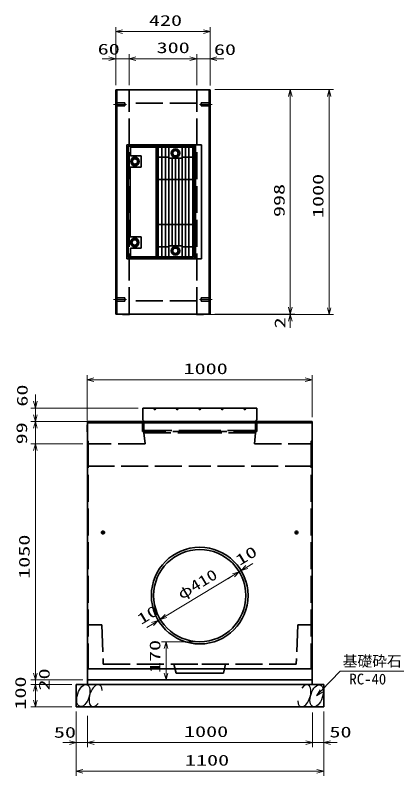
# Model space of a CAD drawing. Units: millimetres on the paper. Extents: x 15 to 1219, y 8 to 859.
# Drawn here: x 626.2 to 712.5, y 322.4 to 491.6 of the extents above; entities that cross this region are included whole.
import ezdxf
from ezdxf.enums import TextEntityAlignment as Align

# ---------------------------------------------------------------- set-up
doc = ezdxf.new("R2010")
doc.units = ezdxf.units.MM
doc.linetypes.add('DASHED', pattern=[7.5, 6, -1.5])
doc.linetypes.add('USER2', pattern=[18.5, 12, -1.5, 3.5, -1.5])
for name, color, linetype, lineweight in [('D-BMK（構造物基準線）', 2, 'USER2', 18), ('D-STR-DIM（寸法）', 7, 'Continuous', 13), ('D-STR-DIM（寸法）2', 7, 'Continuous', 13), ('D-STR-HTXT(基礎砕石-旗)', 7, 'Continuous', 13), ('D-STR-STRF(グリ)', 7, 'Continuous', 25), ('D-STR（構造物）', 1, 'Continuous', 35)]:
    doc.layers.add(name, color=color, linetype=linetype, lineweight=lineweight)
doc.styles.add('ＭＳ ゴシック', font='')
doc.styles.get('ＭＳ ゴシック').set_extended_font_data('MS Gothic')

# ---------------------------------------------------------------- blocks, each defined once
blk = doc.blocks.new('_Open30')
at = {"color": 7, "linetype": 'Continuous', "lineweight": 13}
for p, q in [((-1, 0.2679), (0, 0)), ((0, 0), (-1, -0.2679)), ((0, 0), (-1, 0))]:
    blk.add_line(p, q, dxfattribs=at)

msp = doc.modelspace()

# ---------------------------------------------------------------- linework, layer by layer
at = {"layer": 'D-BMK（構造物基準線）'}
for p, q in [((648.047, 471.729), (650.897, 471.729)), ((669.971, 471.729), (667.122, 471.729)), ((648.047, 428.329), (650.897, 428.329)), ((669.971, 428.329), (667.122, 428.329))]:
    msp.add_line(p, q, dxfattribs=at)
at = {"layer": 'D-STR-DIM（寸法）'}
for p, q in [((648.509, 482.875), (648.509, 488.926)), ((669.509, 482.906), (669.509, 488.926)), ((650.009, 487.926), (668.009, 487.926)), ((648.509, 475.979), (648.509, 482.875)), ((651.509, 475.979), (651.509, 482.875)), ((651.509, 476.03), (651.509, 482.875)), ((666.509, 475.979), (666.509, 482.875)), ((666.509, 475.979), (666.509, 482.875)), ((669.509, 475.949), (669.509, 482.875)), ((647.009, 481.875), (645.509, 481.875)), ((648.509, 481.875), (651.509, 481.875)), ((653.009, 481.875), (665.009, 481.875)), ((653.009, 481.875), (654.509, 481.875)), ((665.009, 481.875), (663.509, 481.875)), ((666.509, 481.875), (669.509, 481.875)), ((671.009, 481.875), (672.509, 481.875)), ((670.509, 475.009), (688.298, 475.009)), ((688.298, 475.009), (696.938, 475.009)), ((687.298, 426.609), (687.298, 473.509)), ((695.938, 426.509), (695.938, 473.509)), ((687.298, 426.609), (687.298, 428.109)), ((669.259, 425.009), (688.298, 425.009)), ((670.509, 425.109), (688.298, 425.109)), ((670.509, 425.109), (688.298, 425.109)), ((685.861, 425.009), (696.938, 425.009)), ((687.298, 425.109), (687.298, 425.009)), ((687.298, 423.509), (687.298, 422.009)), ((630.645, 345.224), (630.645, 346.724)), ((638.727, 343.724), (629.645, 343.724)), ((630.645, 343.724), (630.645, 342.724)), ((638.727, 342.724), (629.645, 342.724)), ((638.727, 342.724), (629.645, 342.724)), ((630.645, 341.224), (630.645, 339.724)), ((630.645, 341.224), (630.645, 339.224)), ((638.727, 337.724), (629.645, 337.724)), ((642.227, 335.778), (642.227, 328.793)), ((692.227, 336.525), (692.227, 328.793)), ((692.227, 336.525), (692.227, 328.793)), ((694.727, 336.525), (694.727, 328.793)), ((642.227, 334.778), (642.227, 328.793)), ((642.227, 329.793), (639.727, 329.793)), ((643.727, 329.793), (645.227, 329.793)), ((643.727, 329.793), (690.727, 329.793)), ((690.727, 329.793), (689.227, 329.793)), ((694.727, 329.793), (692.227, 329.793)), ((696.227, 329.793), (697.727, 329.793))]:
    msp.add_line(p, q, dxfattribs=at)
at = {"layer": 'D-STR-DIM（寸法）2'}
for p, q in [((639.727, 336.525), (639.727, 328.793)), ((642.227, 334.778), (642.227, 328.793)), ((638.227, 329.793), (636.727, 329.793)), ((642.227, 329.793), (639.727, 329.793)), ((643.727, 329.793), (645.227, 329.793))]:
    msp.add_line(p, q, dxfattribs=at)
at = {"layer": 'D-STR-HTXT(基礎砕石-旗)'}
msp.add_lwpolyline([(712.519, 345.657), (698.415, 345.657), (694.193, 341.28)], dxfattribs=at)
at = {"layer": 'D-STR-STRF(グリ)'}
for centre, major_axis in [((641.303, 340.247), (0.79, 2.421)), ((693.152, 340.2), (-0.79, -2.421))]:
    msp.add_ellipse(centre, major_axis=major_axis, ratio=0.5139, dxfattribs=at)
for centre, start_param, end_param in [((644.043, 340.247), 5.3575563, 10.3750652), ((690.411, 340.2), 2.2159636, 7.2334726)]:
    msp.add_ellipse(centre, major_axis=(0.79, 2.421), ratio=0.5139, start_param=start_param, end_param=end_param, dxfattribs=at)
at = {"layer": 'D-STR（構造物）'}
for p, q in [((648.509, 425.079), (648.509, 474.979)), ((669.509, 474.979), (648.509, 474.979)), ((648.759, 425.079), (648.759, 474.979)), ((669.259, 425.079), (669.259, 474.979)), ((669.509, 425.079), (669.509, 474.979)), ((648.509, 472.079), (650.509, 472.079)), ((650.509, 471.379), (650.509, 472.079)), ((669.509, 472.079), (667.509, 472.079)), ((667.509, 471.379), (667.509, 472.079)), ((648.509, 471.379), (650.509, 471.379)), ((669.509, 471.379), (667.509, 471.379)), ((651.009, 462.704), (651.009, 437.354)), ((667.009, 462.704), (651.009, 462.704)), ((651.309, 462.404), (651.309, 437.654)), ((657.509, 462.404), (651.309, 462.404)), ((651.789, 460.279), (651.789, 462.204)), ((657.509, 462.204), (651.789, 462.204)), ((657.509, 462.704), (657.509, 437.354)), ((667.559, 462.704), (657.509, 462.704)), ((657.809, 462.704), (657.809, 437.354)), ((665.759, 462.404), (657.809, 462.404)), ((657.909, 462.204), (657.909, 437.854)), ((665.659, 462.204), (657.909, 462.204)), ((658.784, 462.204), (658.784, 437.854)), ((659.534, 437.854), (659.534, 462.204)), ((660.284, 462.204), (660.284, 437.854)), ((663.284, 462.204), (663.284, 437.854)), ((664.034, 437.854), (664.034, 462.204)), ((664.784, 462.204), (664.784, 437.854)), ((665.659, 437.854), (665.659, 462.204)), ((665.759, 437.654), (665.759, 462.704)), ((666.059, 462.704), (666.059, 437.354)), ((666.209, 437.354), (666.209, 462.704)), ((667.559, 437.354), (667.559, 462.704)), ((654.139, 460.279), (651.789, 460.279)), ((654.139, 457.779), (654.139, 460.279)), ((661.092, 460.879), (661.438, 461.479)), ((661.438, 460.279), (661.092, 460.879)), ((661.438, 461.479), (662.131, 461.479)), ((662.131, 460.279), (661.438, 460.279)), ((662.131, 461.479), (662.477, 460.879)), ((662.477, 460.879), (662.131, 460.279)), ((652.433, 459.629), (652.087, 459.029)), ((652.087, 459.029), (652.433, 458.429)), ((653.126, 459.629), (652.433, 459.629)), ((652.433, 458.429), (653.126, 458.429)), ((653.472, 459.029), (653.126, 459.629)), ((653.126, 458.429), (653.472, 459.029)), ((657.909, 460.029), (660.284, 460.029)), ((660.284, 459.779), (663.284, 459.779)), ((661.034, 459.779), (661.034, 440.279)), ((661.784, 440.279), (661.784, 459.779)), ((662.534, 459.779), (662.534, 440.279)), ((663.284, 460.029), (665.659, 460.029)), ((651.734, 442.279), (651.734, 457.779)), ((651.734, 457.779), (654.139, 457.779)), ((665.659, 455.029), (657.909, 455.029)), ((665.659, 445.029), (657.909, 445.029)), ((654.139, 442.279), (651.734, 442.279)), ((652.378, 441.629), (652.032, 441.029)), ((653.071, 441.629), (652.378, 441.629)), ((653.417, 441.029), (653.071, 441.629)), ((654.139, 439.779), (654.139, 442.279)), ((651.789, 437.854), (651.789, 439.779)), ((651.789, 439.779), (654.139, 439.779)), ((652.032, 441.029), (652.378, 440.429)), ((652.378, 440.429), (653.071, 440.429)), ((653.071, 440.429), (653.417, 441.029)), ((660.284, 440.029), (657.909, 440.029)), ((663.284, 440.279), (660.284, 440.279)), ((661.438, 439.779), (661.092, 439.179)), ((662.131, 439.779), (661.438, 439.779)), ((662.477, 439.179), (662.131, 439.779)), ((665.659, 440.029), (663.284, 440.029)), ((661.092, 439.179), (661.438, 438.579)), ((661.438, 438.579), (662.131, 438.579)), ((662.131, 438.579), (662.477, 439.179)), ((651.009, 437.354), (667.009, 437.354)), ((651.309, 437.654), (657.509, 437.654)), ((651.789, 437.854), (657.509, 437.854)), ((657.509, 437.354), (667.559, 437.354)), ((665.759, 437.654), (657.809, 437.654)), ((657.909, 437.854), (665.659, 437.854)), ((648.509, 428.679), (650.509, 428.679)), ((648.509, 427.979), (650.509, 427.979)), ((650.509, 428.679), (650.509, 427.979)), ((669.509, 428.679), (667.509, 428.679)), ((667.509, 428.679), (667.509, 427.979)), ((669.509, 427.979), (667.509, 427.979)), ((669.509, 425.079), (648.509, 425.079)), ((650.009, 424.979), (649.909, 425.079)), ((651.509, 424.979), (650.009, 424.979)), ((651.509, 424.979), (651.609, 425.079)), ((666.509, 424.979), (666.409, 425.079)), ((666.509, 424.979), (668.009, 424.979)), ((668.009, 424.979), (668.109, 425.079)), ((654.502, 404.196), (667.177, 404.196)), ((654.502, 401.634), (654.502, 404.196)), ((679.852, 404.196), (667.177, 404.196)), ((679.852, 401.634), (679.852, 404.196)), ((642.227, 343.724), (642.227, 401.196)), ((642.227, 401.196), (667.177, 401.196)), ((667.177, 400.946), (642.227, 400.946)), ((692.127, 401.196), (667.177, 401.196)), ((667.177, 400.946), (692.127, 400.946)), ((692.127, 343.724), (692.127, 401.196)), ((642.227, 400.535), (642.127, 400.435)), ((642.127, 400.435), (642.127, 398.935)), ((642.127, 398.935), (642.227, 398.835)), ((642.227, 343.724), (642.227, 380.996)), ((692.127, 343.724), (692.127, 380.996)), ((646.127, 376.498), (645.227, 376.498)), ((645.677, 376.948), (645.677, 376.048)), ((688.227, 376.498), (689.127, 376.498)), ((688.677, 376.948), (688.677, 376.048)), ((642.227, 346.224), (667.177, 346.224)), ((667.177, 346.224), (642.227, 346.224)), ((692.127, 346.224), (667.177, 346.224)), ((667.177, 346.224), (692.127, 346.224)), ((667.177, 343.724), (642.227, 343.724)), ((642.227, 343.724), (642.227, 342.724)), ((642.227, 343.724), (692.127, 343.724)), ((667.177, 343.724), (692.127, 343.724)), ((692.127, 343.724), (692.127, 342.724)), ((639.727, 342.724), (694.727, 342.724)), ((639.727, 342.724), (639.727, 337.724)), ((639.727, 342.724), (694.727, 342.724)), ((694.727, 342.724), (694.727, 337.724)), ((639.727, 337.724), (694.727, 337.724))]:
    msp.add_line(p, q, dxfattribs=at)
at = {"layer": 'D-STR（構造物）', "linetype": 'DASHED'}
for p, q in [((651.509, 425.079), (651.509, 474.979)), ((666.509, 425.079), (666.509, 474.979)), ((666.509, 471.979), (651.609, 471.979)), ((666.509, 428.079), (651.609, 428.079)), ((654.477, 398.996), (654.477, 401.196)), ((654.777, 401.196), (654.777, 398.696)), ((679.577, 401.196), (679.577, 398.696)), ((679.877, 398.996), (679.877, 401.196)), ((655.002, 399.221), (655.002, 398.996)), ((655.002, 399.221), (667.177, 399.221)), ((679.352, 399.221), (667.177, 399.221)), ((679.352, 399.221), (679.352, 398.996)), ((667.177, 398.996), (654.477, 398.996)), ((654.777, 398.696), (655.027, 396.246)), ((654.777, 398.696), (667.177, 398.696)), ((667.177, 398.996), (679.877, 398.996)), ((679.577, 398.696), (667.177, 398.696)), ((679.577, 398.696), (679.327, 396.246)), ((642.227, 396.996), (642.387, 396.871)), ((655.027, 396.246), (642.227, 396.246)), ((642.387, 396.871), (642.387, 346.224)), ((679.327, 396.246), (692.127, 396.246)), ((692.127, 396.996), (691.967, 396.871)), ((691.967, 396.871), (691.967, 346.224)), ((642.227, 391.246), (667.177, 391.246)), ((692.127, 391.246), (667.177, 391.246)), ((642.227, 355.974), (645.409, 355.974)), ((645.409, 355.974), (645.727, 347.224)), ((688.946, 355.974), (688.627, 347.224)), ((692.127, 355.974), (688.946, 355.974)), ((645.727, 347.224), (667.177, 347.224)), ((661.927, 345.224), (661.427, 347.224)), ((688.627, 347.224), (667.177, 347.224)), ((672.427, 345.224), (672.927, 347.224)), ((667.177, 345.224), (661.927, 345.224)), ((667.177, 345.224), (672.427, 345.224))]:
    msp.add_line(p, q, dxfattribs=at)
at = {"layer": 'D-STR（構造物）', "lineweight": 13}
for p, q in [((642.127, 401.435), (642.127, 411.486)), ((692.127, 402.196), (692.127, 411.486)), ((643.627, 410.486), (690.627, 410.486)), ((630.645, 405.696), (630.645, 407.196)), ((653.502, 404.196), (629.645, 404.196)), ((630.645, 404.196), (630.645, 401.196)), ((630.645, 402.696), (630.645, 404.196)), ((653.777, 401.196), (629.645, 401.196)), ((641.227, 401.196), (629.645, 401.196)), ((630.645, 401.196), (630.645, 396.246)), ((630.645, 399.696), (630.645, 398.196)), ((641.227, 396.246), (629.645, 396.246)), ((641.227, 396.246), (629.645, 396.246)), ((630.645, 394.746), (630.645, 393.246)), ((630.645, 394.746), (630.645, 345.224)), ((677.664, 368.829), (678.948, 369.604)), ((675.952, 367.795), (676.38, 368.053)), ((659.687, 357.973), (674.668, 367.019)), ((674.668, 367.019), (673.384, 366.244)), ((659.687, 357.973), (660.971, 358.748)), ((658.403, 357.198), (657.975, 356.939)), ((656.691, 356.164), (655.407, 355.388)), ((666.177, 352.246), (658.691, 352.246)), ((659.691, 350.746), (659.691, 345.224)), ((641.227, 343.724), (629.645, 343.724)), ((666.177, 343.724), (658.691, 343.724)), ((639.727, 336.724), (639.727, 322.42)), ((694.727, 336.724), (694.727, 322.42)), ((641.227, 323.42), (693.227, 323.42))]:
    msp.add_line(p, q, dxfattribs=at)
at = {"layer": 'D-STR（構造物）'}
for centre, radius in [((661.784, 460.879), 0.95), ((661.784, 460.879), 0.6), ((652.779, 459.029), 0.95), ((652.779, 459.029), 0.6), ((652.724, 441.029), 0.95), ((652.724, 441.029), 0.6), ((661.784, 439.179), 0.95), ((661.784, 439.179), 0.6), ((657.177, 404.021), 0.15), ((662.177, 404.021), 0.15), ((667.177, 404.021), 0.15), ((667.177, 404.021), 0.15), ((672.177, 404.021), 0.15), ((677.177, 404.021), 0.15), ((645.677, 376.498), 0.3), ((688.677, 376.498), 0.3)]:
    msp.add_circle(centre, radius, dxfattribs=at)
for centre, radius, start, end in [((654.917, 401.634), 0.41, 180, 270), ((679.437, 401.634), 0.41, 270, 0), ((667.177, 362.496), 10.75, 90, 270), ((667.177, 362.496), 10.25, 90, 269.99997), ((667.177, 362.496), 10.75, 270, 90), ((667.177, 362.496), 10.25, 270.00003, 90)]:
    msp.add_arc(centre, radius, start, end, dxfattribs=at)

# ---------------------------------------------------------------- block references
at = {"layer": 'D-STR-DIM（寸法）', "xscale": 1.5, "yscale": 1.5}
for p, rotation in [((648.509, 487.926), 180), ((651.509, 481.875), 180), ((651.509, 481.875), 180), ((669.509, 481.875), 180), ((687.298, 475.009), 90), ((695.938, 475.009), 90), ((687.298, 425.109), 270), ((687.298, 425.109), 270), ((695.938, 425.009), 270), ((687.298, 425.009), 90), ((630.645, 343.724), 270), ((630.645, 342.724), 90), ((630.645, 342.724), 90), ((630.645, 337.724), 270), ((642.227, 329.793), 180), ((642.227, 329.793), 180), ((694.727, 329.793), 180)]:
    msp.add_blockref('_Open30', p, dxfattribs=dict(at, rotation=rotation))
for p in [(669.509, 487.926), (648.509, 481.875), (666.509, 481.875), (666.509, 481.875), (692.227, 329.793), (692.227, 329.793)]:
    msp.add_blockref('_Open30', p, dxfattribs=at)
at = {"layer": 'D-STR-DIM（寸法）2', "xscale": 1.5, "yscale": 1.5}
msp.add_blockref('_Open30', (639.727, 329.793), dxfattribs=at)
at = {"layer": 'D-STR-DIM（寸法）2', "xscale": 1.5, "yscale": 1.5, "rotation": 180}
msp.add_blockref('_Open30', (642.227, 329.793), dxfattribs=at)
at = {"layer": 'D-STR-HTXT(基礎砕石-旗)', "xscale": 1.5, "yscale": 1.5, "rotation": 226.03519}
msp.add_blockref('_Open30', (693.152, 340.2), dxfattribs=at)
at = {"layer": 'D-STR（構造物）', "xscale": 1.5, "yscale": 1.5}
for p, rotation in [((642.127, 410.486), 180), ((630.645, 404.196), 270), ((630.645, 401.196), 270), ((630.645, 401.196), 90), ((630.645, 396.246), 90), ((630.645, 396.246), 90), ((676.38, 368.053), 211.12694), ((675.952, 367.795), 31.12694), ((675.952, 367.795), 31.12694), ((657.975, 356.939), 31.12694), ((658.403, 357.198), 211.12694), ((658.403, 357.198), 211.12694), ((659.691, 352.246), 90), ((630.645, 343.724), 270), ((659.691, 343.724), 270), ((639.727, 323.42), 180)]:
    msp.add_blockref('_Open30', p, dxfattribs=dict(at, rotation=rotation))
for p in [(692.127, 410.486), (694.727, 323.42)]:
    msp.add_blockref('_Open30', p, dxfattribs=at)

# ---------------------------------------------------------------- texts
at = {"layer": 'D-STR-DIM（寸法）', "style": 'ＭＳ ゴシック', "width": 1.5}
for s, p in [('420', (655.884, 488.463)), ('300', (657.593, 482.413)), ('60', (644.495, 482.094)), ('60', (670.329, 481.999)), ('1000', (663.686, 330.33)), ('50', (696.004, 330.228))]:
    msp.add_text(s, height=2.405, dxfattribs=at).set_placement(p, align=Align.BOTTOM_LEFT)
for s, p in [('1000', (695.401, 446.467)), ('998', (686.761, 446.684)), ('2', (686.936, 421.921)), ('20', (634.546, 341.392)), ('100', (629.272, 337.138))]:
    msp.add_text(s, height=2.405, rotation=90, dxfattribs=at).set_placement(p, align=Align.BOTTOM_LEFT)
at = {"layer": 'D-STR-DIM（寸法）2', "style": 'ＭＳ ゴシック', "width": 1.5}
msp.add_text('50', height=2.405, dxfattribs=at).set_placement((634.764, 330.158), align=Align.BOTTOM_LEFT)
at = {"layer": 'D-STR-HTXT(基礎砕石-旗)', "style": 'ＭＳ ゴシック'}
for s, p in [('基礎砕石', (698.951, 345.992)), ('RC-40', (700.439, 342.006))]:
    msp.add_text(s, height=2.405, dxfattribs=at).set_placement(p, align=Align.BOTTOM_LEFT)
at = {"layer": 'D-STR（構造物）', "style": 'ＭＳ ゴシック', "width": 1.5}
for s, p in [('1000', (663.586, 411.024)), ('1100', (663.894, 323.957))]:
    msp.add_text(s, height=2.405, dxfattribs=at).set_placement(p, align=Align.BOTTOM_LEFT)
at = {"layer": 'D-STR（構造物）', "style": 'ＭＳ ゴシック'}
for s, rotation, width, p in [('60', 90, 1.5, (629.654, 404.514)), ('99', 90, 1.5, (629.535, 396.131)), ('1050', 90, 1.5, (630.108, 366.235)), ('10', 31.127, 1.5, (676.402, 368.452)), ('φ410', 31.127, 1.3, (663.511, 360.91)), ('10', 31.127, 1.5, (654.521, 355.32)), ('170', 90, 1.5, (659.154, 345.277))]:
    msp.add_text(s, height=2.405, rotation=rotation, dxfattribs=dict(at, width=width)).set_placement(p, align=Align.BOTTOM_LEFT)

doc.saveas('drawing.dxf')
